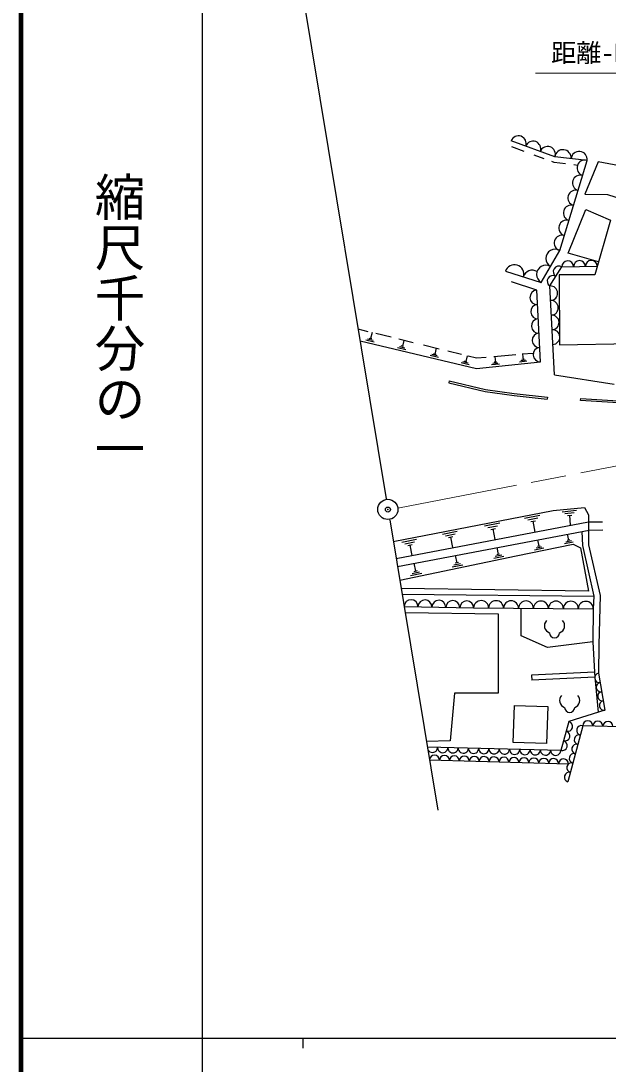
# Model space of a CAD drawing. Units: millimetres, scale not verified. Extents: x -60102783 to 680000, y -72987750 to 380000.
# Drawn here: x 40000 to 98320, y 202409 to 305986 of the extents above; entities that cross this region are included whole.
import ezdxf
from ezdxf.enums import TextEntityAlignment as Align

# ---------------------------------------------------------------- set-up
doc = ezdxf.new("R2010")
doc.units = ezdxf.units.MM
doc.header["$LTSCALE"] = 1000
doc.header["$PDMODE"] = 32
doc.header["$PDSIZE"] = 500
doc.linetypes.add('CHAIN', pattern=[18.5, 12, -1.5, 3.5, -1.5])
for name, color, linetype, lineweight in [('M-BGD', 7, 'Continuous', 25), ('M-BMK', 2, 'CHAIN', 13), ('M-BMK-SRVR', 3, 'Continuous', 25), ('M-STR-HTXT', 7, 'Continuous', 13), ('M-TTL', 2, 'Continuous', 140), ('M-TTL-BAND', 7, 'Continuous', 25)]:
    doc.layers.add(name, color=color, linetype=linetype, lineweight=lineweight)
doc.layers.add('M-OTRS', color=6, linetype='Continuous')
doc.styles.add('@ＭＳ ゴシック', font='')
doc.styles.add('ＭＳ ゴシック', font='')
doc.styles.get('@ＭＳ ゴシック').set_extended_font_data('@MS Gothic')
doc.styles.get('ＭＳ ゴシック').set_extended_font_data('MS Gothic')

msp = doc.modelspace()

# ---------------------------------------------------------------- linework, layer by layer
at = {"layer": 'M-BGD'}
for p, q in [((93035, 292484), (88692, 294063)), ((89986, 293023), (88760, 293478)), ((91970, 292286), (90982, 292653)), ((96237, 292133), (93035, 292484)), ((93517, 283184), (96237, 292133)), ((92976, 291913), (92719, 292009)), ((94073, 291782), (92976, 291913)), ((95273, 291640), (94930, 291680)), ((97345, 292003), (96015, 288791)), ((113110, 288938), (97345, 292003)), ((96015, 288791), (98268, 288754)), ((98268, 288754), (100557, 288015)), ((94363, 282936), (96092, 287259)), ((96092, 287259), (98547, 286209)), ((98547, 286209), (96988, 280756)), ((91675, 280026), (93517, 283184)), ((97359, 282052), (94363, 282936)), ((88122, 281123), (91675, 280026)), ((92537, 279669), (93722, 281559)), ((96988, 280756), (93442, 280783)), ((93442, 280783), (93496, 273825)), ((93722, 281559), (97238, 281629)), ((91229, 279244), (88714, 280092)), ((92985, 270830), (92537, 279669)), ((91609, 272138), (91229, 279244)), ((74505, 275129), (73494, 275377)), ((74872, 275037), (74732, 274437)), ((76771, 274573), (75248, 274946)), ((73688, 274205), (85264, 271466)), ((75102, 274077), (74242, 274287)), ((74982, 274247), (74422, 274377)), ((74862, 274407), (74602, 274467)), ((78242, 273337), (77412, 273537)), ((78968, 274034), (77535, 274385)), ((78132, 273497), (77592, 273627)), ((78012, 273657), (77762, 273717)), ((78022, 274267), (77892, 273687)), ((81537, 273403), (80000, 273780)), ((81252, 273477), (81122, 272907)), ((93496, 273825), (100857, 273960)), ((81462, 272567), (80652, 272767)), ((81352, 272727), (80822, 272857)), ((81242, 272877), (80992, 272937)), ((83748, 272861), (82405, 273191)), ((84312, 272727), (84182, 272177)), ((85264, 272489), (84423, 272695)), ((86224, 272573), (85264, 272489)), ((89139, 272826), (86984, 272639)), ((87062, 272647), (87122, 272107)), ((90871, 272977), (89783, 272882)), ((89822, 272887), (89872, 272377)), ((84522, 271847), (83732, 272037)), ((84412, 271997), (83902, 272127)), ((84302, 272147), (84062, 272207)), ((85264, 271466), (91609, 272138)), ((87532, 271907), (86752, 271827)), ((87382, 272017), (86882, 271957)), ((87232, 272117), (87002, 272087)), ((90262, 272197), (89532, 272117)), ((90122, 272297), (89652, 272247)), ((89982, 272387), (89762, 272367)), ((92985, 270830), (98910, 269933)), ((82533, 270247), (82487, 270052)), ((82487, 270052), (86107, 269202)), ((82533, 270247), (86144, 269398)), ((86144, 269398), (89002, 269000)), ((86107, 269202), (88976, 268801)), ((88976, 268801), (92279, 268417)), ((89002, 269000), (92302, 268616)), ((92302, 268616), (92279, 268417)), ((95589, 268301), (95602, 268501)), ((100370, 267994), (95589, 268301)), ((95602, 268501), (100383, 268194)), ((76987, 254286), (92875, 257376)), ((90022, 256617), (91552, 256917)), ((92875, 257376), (95989, 257682)), ((93742, 257257), (95162, 257397)), ((94012, 257067), (94942, 257167)), ((94282, 256877), (94712, 256927)), ((94592, 255907), (94502, 256907)), ((95989, 257682), (96356, 256949)), ((96356, 256949), (96356, 253956)), ((77264, 252616), (96356, 256237)), ((86052, 255847), (87562, 256137)), ((86362, 255677), (87342, 255867)), ((90332, 256447), (91332, 256637)), ((90642, 256267), (91102, 256357)), ((91082, 255237), (90872, 256317)), ((96356, 256237), (97744, 256260)), ((77413, 251830), (96438, 255438)), ((81862, 255027), (83342, 255317)), ((82162, 254857), (83132, 255047)), ((86672, 255497), (87122, 255587)), ((87102, 254487), (86902, 255547)), ((94242, 255027), (94372, 254417)), ((95702, 255299), (95774, 253898)), ((96438, 255438), (97805, 255461)), ((77832, 254247), (79302, 254537)), ((78132, 254077), (79092, 254267)), ((78432, 253907), (78872, 253987)), ((78852, 252917), (78652, 253947)), ((82462, 254687), (82912, 254777)), ((82892, 253687), (82692, 254737)), ((89199, 252867), (94839, 254035)), ((91292, 254467), (91432, 253827)), ((91562, 253847), (91292, 253797)), ((94862, 254247), (93982, 254067)), ((94682, 254347), (94112, 254227)), ((94502, 254447), (94242, 254387)), ((94839, 254035), (95586, 253667)), ((95774, 253898), (96885, 248879)), ((96356, 253956), (97516, 248948)), ((77623, 250447), (89199, 252867)), ((83132, 252917), (83292, 252177)), ((87952, 252807), (86962, 252607)), ((87752, 252927), (87112, 252797)), ((87252, 253697), (87402, 253007)), ((87542, 253037), (87252, 252977)), ((91942, 253637), (91022, 253447)), ((91752, 253747), (91162, 253627)), ((95586, 253667), (96380, 249369)), ((79022, 252137), (79192, 251337)), ((83892, 251957), (82822, 251737)), ((83672, 252087), (82982, 251937)), ((83452, 252207), (83132, 252137)), ((79832, 251117), (78692, 250877)), ((79602, 251247), (78862, 251087)), ((79362, 251377), (79022, 251297)), ((96380, 249369), (77761, 249615)), ((77852, 249065), (96885, 248879)), ((96885, 248879), (96845, 247604)), ((97516, 248948), (97394, 244031)), ((78055, 247842), (84965, 247696)), ((84965, 247696), (96845, 247604)), ((89668, 244917), (89699, 247659)), ((96845, 247604), (96814, 244337)), ((78154, 247242), (87408, 247115)), ((87408, 247115), (87408, 239237)), ((92294, 243787), (89668, 244917)), ((96814, 244337), (92294, 243787)), ((96814, 244337), (96967, 241313)), ((97394, 244031), (97364, 241222)), ((96967, 241313), (90706, 241038)), ((90706, 241038), (90728, 240539)), ((96989, 240814), (90728, 240539)), ((96967, 241313), (96989, 240814)), ((96989, 240814), (97342, 237337)), ((97364, 241222), (97999, 237543)), ((83072, 239237), (82644, 234503)), ((87408, 239237), (83072, 239237)), ((88905, 234351), (89027, 238015)), ((89027, 238015), (92325, 237905)), ((92325, 237905), (92203, 234241)), ((97999, 237543), (94432, 236424)), ((94432, 236424), (93627, 233556)), ((95796, 236004), (94327, 230444)), ((100797, 235865), (95796, 236004)), ((82644, 234503), (80272, 234454)), ((92203, 234241), (88905, 234351)), ((93627, 233556), (80368, 233876)), ((94390, 232205), (80579, 232600))]:
    msp.add_line(p, q, dxfattribs=at)
for centre, radius, start, end in [((89416, 293800), 770, 340.01689, 160.01689), ((90864, 293273), 770, 340.01689, 160.01689), ((92311, 292747), 770, 340.01689, 160.01689), ((93836, 292396), 805, 353.74597, 173.74597), ((95437, 292220), 805, 353.74597, 173.74597), ((96010, 291387), 779, 73.09484, 253.09484), ((95557, 289896), 779, 73.09484, 253.09484), ((95104, 288404), 779, 73.09484, 253.09484), ((94651, 286913), 779, 73.09484, 253.09484), ((94197, 285422), 779, 73.09484, 253.09484), ((93744, 283930), 779, 73.09484, 253.09484), ((93057, 282395), 914, 59.74356, 239.74356), ((89011, 280849), 930, 342.84758, 162.84758), ((92136, 280816), 914, 59.74356, 239.74356), ((94308, 281570), 586, 1.15122, 181.15122), ((95480, 281594), 586, 1.15122, 181.15122), ((96652, 281617), 586, 1.15122, 181.15122), ((90787, 280300), 930, 58.97752, 162.84758), ((92833, 280141), 558, 57.90741, 237.90741), ((93426, 281086), 558, 57.90741, 237.90741), ((92574, 278944), 726, 272.90382, 92.90382), ((91267, 278533), 712, 93.06229, 273.06229), ((91343, 277112), 712, 93.06229, 273.06229), ((92648, 277493), 726, 272.90382, 92.90382), ((92721, 276042), 726, 272.90382, 92.90382), ((91419, 275691), 712, 93.06229, 273.06229), ((91495, 274270), 712, 93.06229, 273.06229), ((92795, 274591), 726, 272.90382, 92.90382), ((91571, 272849), 712, 93.06229, 273.06229), ((78746, 247827), 691, 358.78869, 178.78869), ((80128, 247798), 691, 358.78869, 178.78869), ((81510, 247769), 691, 358.78869, 178.78869), ((82892, 247740), 691, 358.78869, 178.78869), ((84274, 247710), 691, 358.78869, 178.78869), ((85708, 247690), 742, 359.55814, 179.55814), ((87193, 247679), 742, 359.55814, 179.55814), ((88678, 247667), 742, 359.55814, 179.55814), ((90162, 247656), 742, 359.55814, 179.55814), ((91647, 247644), 742, 359.55814, 179.55814), ((93132, 247633), 742, 359.55814, 179.55814), ((94617, 247621), 742, 359.55814, 179.55814), ((96102, 247610), 742, 359.55814, 179.55814), ((92718, 245931), 727, 135.79576, 252.2769), ((93275, 245931), 727, 287.7231, 44.20424), ((92997, 245239), 500, 180.00008, 359.99992), ((97443, 240762), 467, 99.80179, 279.80179), ((97602, 239842), 467, 99.80179, 279.80179), ((97761, 238923), 467, 99.80179, 279.80179), ((94222, 238517), 727, 135.79576, 252.2769), ((94779, 238517), 727, 287.7231, 44.20424), ((97920, 238003), 467, 99.80179, 279.80179), ((94501, 237824), 500, 180.00008, 359.99992), ((94298, 235946), 496, 254.33184, 74.33184), ((96296, 235990), 500, 358.39774, 178.39774), ((97296, 235962), 500, 358.39774, 178.39774), ((98296, 235935), 500, 358.39774, 178.39774), ((94030, 234990), 496, 254.33184, 74.33184), ((95673, 235541), 479, 75.20324, 255.20324), ((93762, 234034), 496, 254.33184, 74.33184), ((95184, 233687), 479, 75.20324, 255.20324), ((95429, 234614), 479, 75.20324, 255.20324), ((80878, 233864), 510, 178.61836, 358.61836), ((81073, 232586), 494, 358.36011, 178.36011), ((81898, 233839), 510, 178.61836, 358.61836), ((82059, 232558), 494, 358.36011, 178.36011), ((82918, 233815), 510, 178.61836, 358.61836), ((83938, 233790), 510, 178.61836, 358.61836), ((84958, 233765), 510, 178.61836, 358.61836), ((85978, 233741), 510, 178.61836, 358.61836), ((86998, 233716), 510, 178.61836, 358.61836), ((88018, 233692), 510, 178.61836, 358.61836), ((89038, 233667), 510, 178.61836, 358.61836), ((90058, 233642), 510, 178.61836, 358.61836), ((91078, 233618), 510, 178.61836, 358.61836), ((92098, 233593), 510, 178.61836, 358.61836), ((93117, 233569), 510, 178.61836, 358.61836), ((94939, 232761), 479, 75.20324, 255.20324), ((83046, 232529), 494, 358.36011, 178.36011), ((84032, 232501), 494, 358.36011, 178.36011), ((85019, 232473), 494, 358.36011, 178.36011), ((86005, 232445), 494, 358.36011, 178.36011), ((86992, 232416), 494, 358.36011, 178.36011), ((87978, 232388), 494, 358.36011, 178.36011), ((88965, 232360), 494, 358.36011, 178.36011), ((89951, 232332), 494, 358.36011, 178.36011), ((90938, 232303), 494, 358.36011, 178.36011), ((91924, 232275), 494, 358.36011, 178.36011), ((92911, 232247), 494, 358.36011, 178.36011), ((93897, 232219), 494, 358.36011, 178.36011), ((94694, 231834), 479, 75.20324, 255.20324), ((94449, 230907), 479, 75.20324, 255.20324)]:
    msp.add_arc(centre, radius, start, end, dxfattribs=at)
at = {"layer": 'M-BMK'}
msp.add_line((77437, 257602), (173691, 276198), dxfattribs=at)
at = {"layer": 'M-BMK-SRVR'}
for p, q in [((67852, 309437), (76284, 258530)), ((76627, 256463), (81402, 227634))]:
    msp.add_line(p, q, dxfattribs=at)
msp.add_circle((76443, 257485), 1000, dxfattribs=at)
at = {"layer": 'M-OTRS'}
msp.add_point((76449, 257471), dxfattribs=at)
at = {"layer": 'M-STR-HTXT'}
msp.add_line((105967, 300796), (91121, 300796), dxfattribs=at)
at = {"layer": 'M-TTL'}
msp.add_line((40000, 380000), (40000, 20000), dxfattribs=at)
at = {"layer": 'M-TTL-BAND'}
for p, q in [((58000, 370000), (58000, 20000)), ((40000, 205000), (579000, 205000)), ((68000, 205000), (68000, 204000))]:
    msp.add_line(p, q, dxfattribs=at)

# ---------------------------------------------------------------- texts
at = {"layer": 'M-STR-HTXT', "style": 'ＭＳ ゴシック'}
msp.add_text('距離-NO-38', height=1833, dxfattribs=at).set_placement((92653, 301342), align=Align.BOTTOM_LEFT)
at = {"layer": 'M-TTL-BAND', "style": '@ＭＳ ゴシック'}
msp.add_text('縮尺千分の一', height=3666, rotation=270, dxfattribs=at).set_placement((49777, 261030), align=Align.MIDDLE_RIGHT)

doc.saveas('drawing.dxf')
